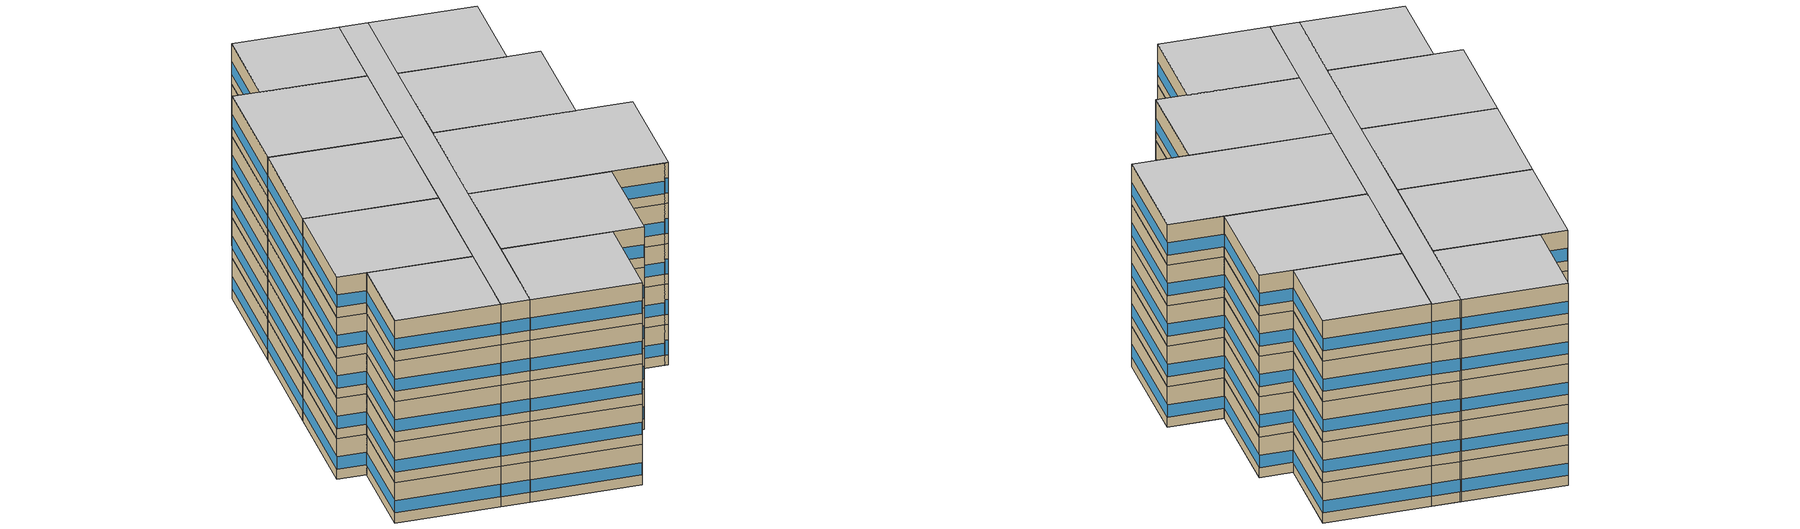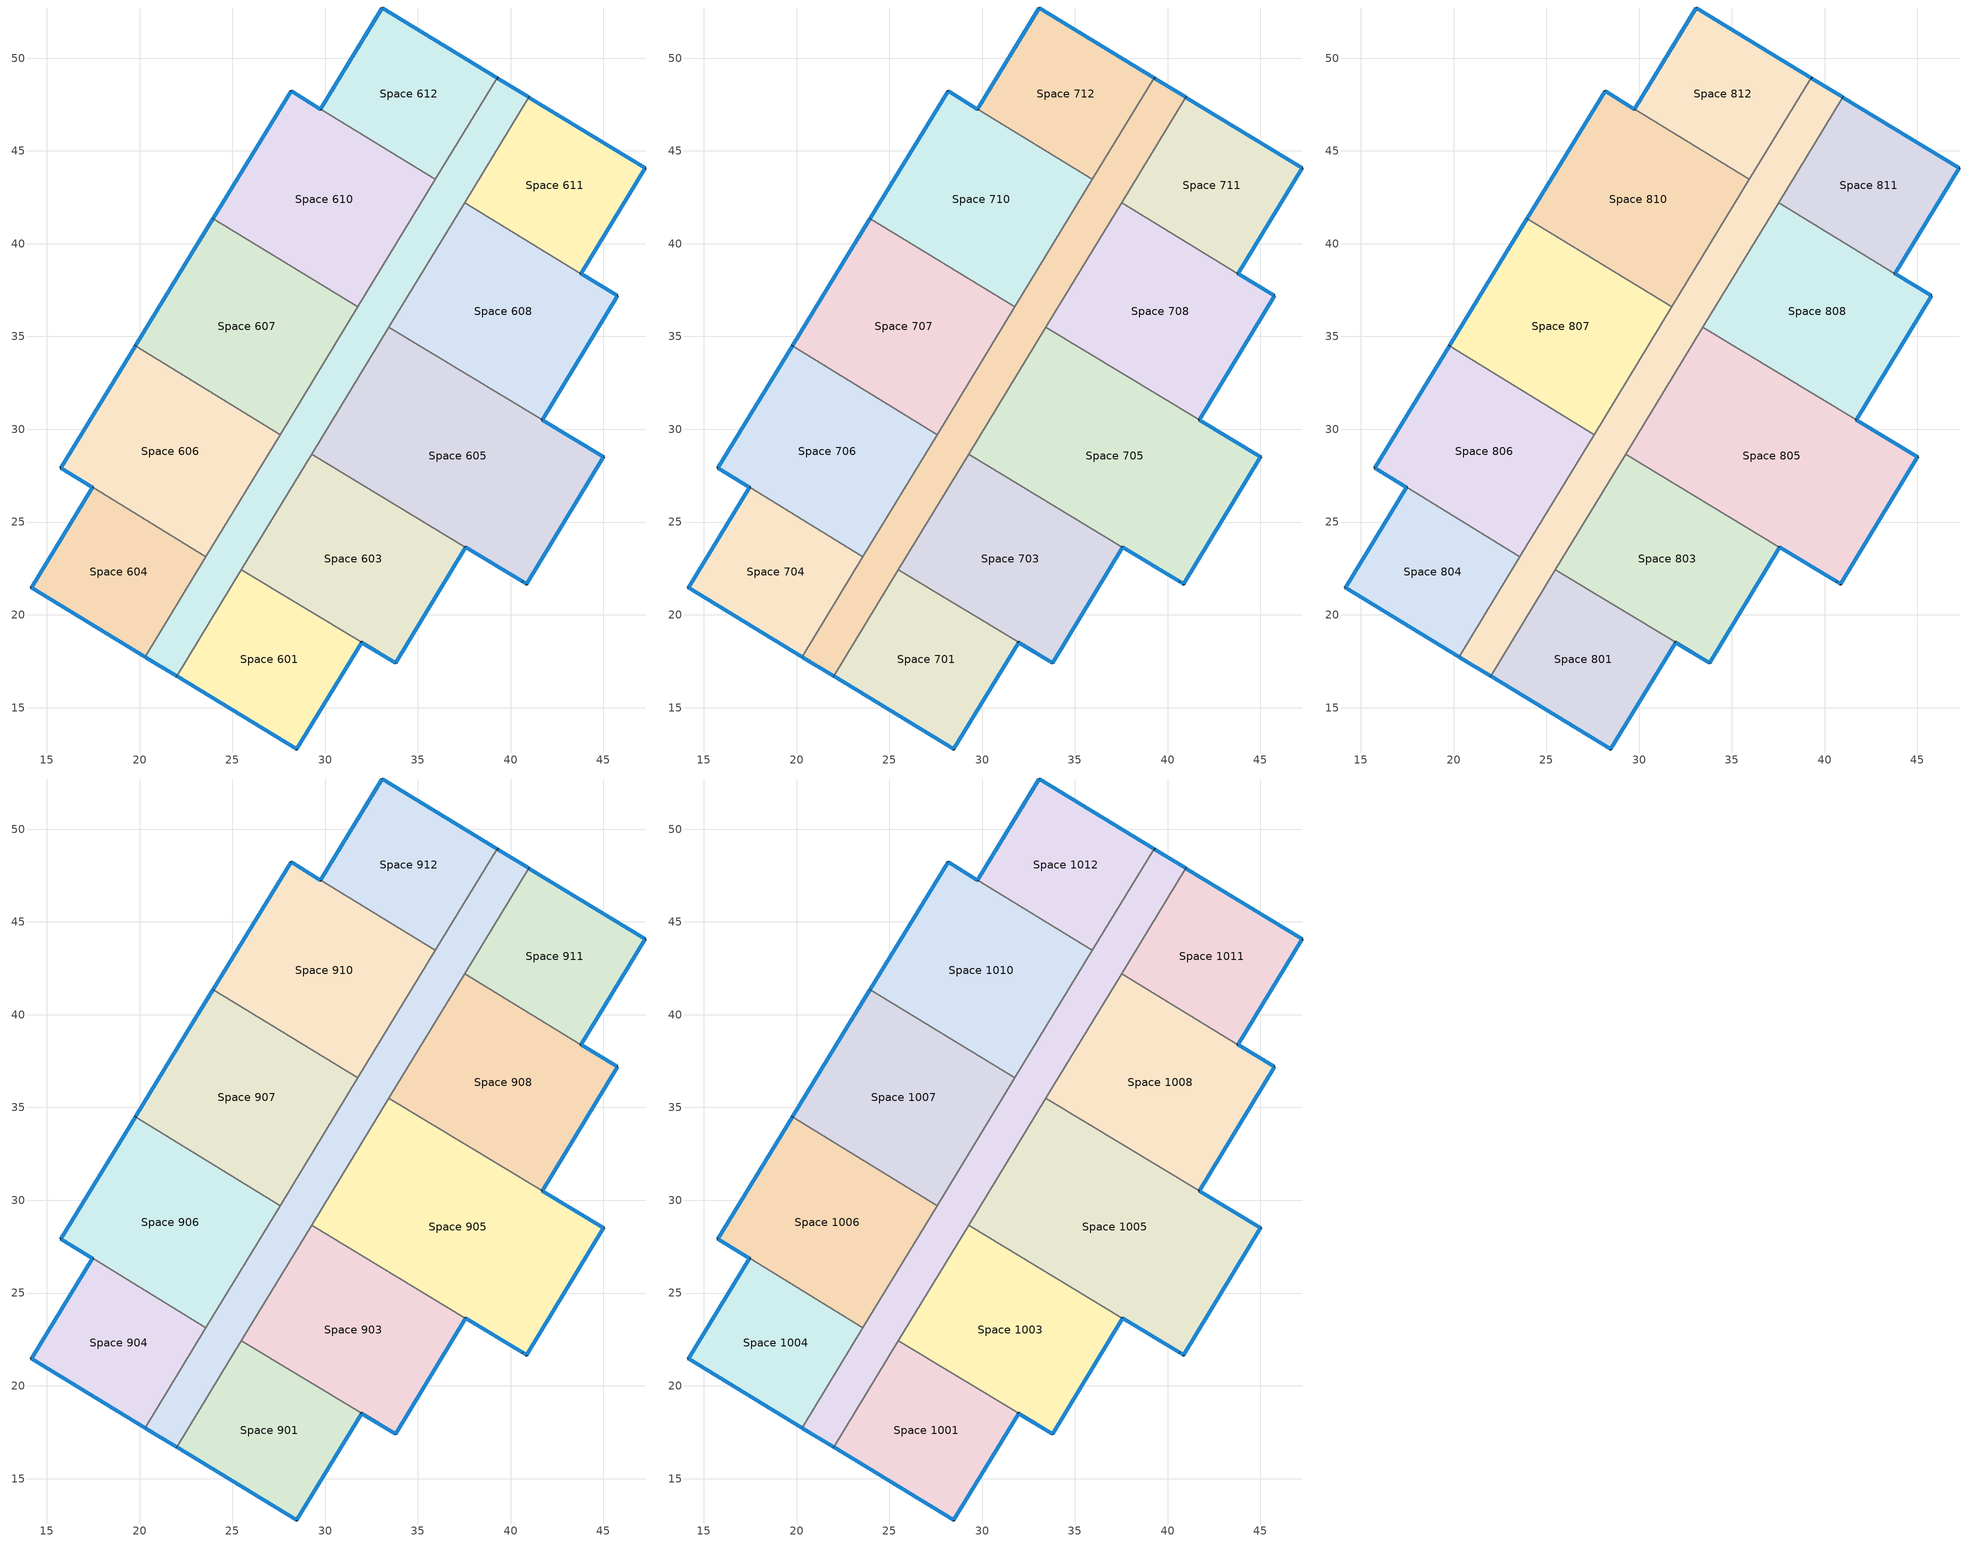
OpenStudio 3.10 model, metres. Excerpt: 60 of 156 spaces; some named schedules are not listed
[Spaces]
Space 601
 floor to Space 501: 25.49,22.42 31.96,18.51 31.95,18.49 28.47,12.77 22.01,16.7 z15.25
 wall outside: 22.01,16.7 28.47,12.77 31.95,18.49 31.96,18.51 z15.25:18.3
 wall to Space 602: 25.49,22.42 22.01,16.7 z15.25:18.3
 wall to Space 603: 31.96,18.51 25.49,22.42 z15.25:18.3
 window: 28.48,12.79 31.94,18.47 / 22.03,16.69 28.45,12.78 z16.01:16.93
Space 602
 floor to Space 502: 39.27,48.94 40.98,47.9 33.52,35.63 33.52,35.64 33.44,35.5 22.01,16.7 20.3,17.74 z15.25
 wall outside: 40.97,47.89 40.98,47.9 39.31,48.91 39.27,48.94 / 20.3,17.74 22.01,16.7 z15.25:18.3
 wall to Space 606: 27.58,29.72 23.58,23.14 z15.25:18.3
 wall to Space 607: 31.76,36.59 27.58,29.72 z15.25:18.3
 wall to Space 610: 35.94,43.46 31.76,36.59 z15.25:18.3
 wall to Space 612: 39.27,48.94 35.94,43.46 z15.25:18.3
 wall to Space 611: 37.51,42.2 40.97,47.89 z15.25:18.3
 wall to Space 608: 33.52,35.63 37.51,42.2 z15.25:18.3
 wall to Space 609: 33.44,35.5 33.52,35.64 33.52,35.63 z15.25:18.3
 wall to Space 605: 29.28,28.65 33.44,35.5 z15.25:18.3
 wall to Space 603: 25.49,22.42 29.28,28.65 z15.25:18.3
 wall to Space 604: 23.58,23.14 20.3,17.74 z15.25:18.3
 window: 40.95,47.91 39.33,48.9 / 20.32,17.73 21.99,16.71 z16.01:16.95
Space 603
 floor to Space 503: 29.28,28.65 37.56,23.65 33.79,17.41 25.49,22.42 z15.25
 wall outside: 31.96,18.51 33.79,17.41 37.56,23.65 z15.25:18.3
 wall to Space 605: 37.56,23.65 29.28,28.65 z15.25:18.3
 window: 33.81,17.43 37.55,23.63 z16.01:16.93; 31.98,18.5 33.77,17.42 z16.01:16.95
Space 604
 floor to Space 504: 17.47,26.88 23.58,23.14 20.3,17.74 14.18,21.46 17.46,26.86 z15.25
 wall outside: 17.47,26.88 17.46,26.86 14.18,21.46 20.3,17.74 z15.25:18.3
 wall to Space 606: 23.58,23.14 17.47,26.88 z15.25:18.3
 window: 14.2,21.45 20.28,17.75 / 17.44,26.84 14.19,21.48 z16.01:16.93
Space 605
 floor to Space 505: 33.44,35.5 45,28.52 40.86,21.66 29.28,28.65 z15.25
 wall outside: 37.56,23.65 40.64,21.79 40.86,21.66 45,28.52 41.7,30.51 z15.25:18.3
 wall to Space 608: 41.7,30.51 33.44,35.5 z15.25:18.3
 window: 44.98,28.53 41.72,30.5 / 37.58,23.64 40.62,21.8 z16.01:16.94; 40.67,21.78 40.84,21.67 z16.01:17.15; 40.88,21.68 44.99,28.49 z16.01:16.93
Space 606
 floor to Space 506: 19.77,34.49 27.58,29.72 23.58,23.14 15.75,27.92 z15.25
 wall outside: 19.77,34.49 15.75,27.92 17.47,26.88 z15.25:18.3
 wall to Space 607: 27.58,29.72 19.77,34.49 z15.25:18.3
 window: 19.76,34.47 15.77,27.94 z16.01:16.93; 15.78,27.91 17.45,26.89 z16.01:16.95
Space 607
 floor to Space 507: 23.97,41.36 31.76,36.59 27.58,29.72 19.77,34.49 z15.25
 wall outside: 23.97,41.36 19.77,34.49 z15.25:18.3
 wall to Space 610: 31.76,36.59 23.97,41.36 z15.25:18.3
 window: 23.96,41.33 19.79,34.52 z16.01:16.93
Space 608
 floor to Space 508: 37.51,42.2 43.78,38.39 45.74,37.2 41.7,30.51 33.44,35.5 z15.25
 wall outside: 41.7,30.51 45.74,37.2 43.78,38.39 z15.25:18.3
 wall to Space 609: 33.52,35.63 33.44,35.5 z15.25:18.3
 wall to Space 611: 43.78,38.39 37.51,42.2 z15.25:18.3
 window: 45.72,37.21 43.8,38.37 z16.01:16.95; 41.72,30.53 45.73,37.18 z16.01:16.93
Space 609
 floor to Space 509: 33.52,35.64 33.52,35.63 33.44,35.5 z15.25
Space 610
 floor to Space 510: 28.17,48.22 35.94,43.46 31.76,36.59 23.97,41.36 z15.25
 wall outside: 29.76,47.25 28.17,48.22 23.97,41.36 z15.25:18.3
 wall to Space 612: 35.94,43.46 29.76,47.25 z15.25:18.3
 window: 28.15,48.2 23.98,41.38 z16.01:16.93; 29.73,47.26 28.19,48.2 z16.01:16.95
Space 611
 floor to Space 511: 40.97,47.89 47.24,44.07 43.78,38.39 37.51,42.2 z15.25
 wall outside: 43.78,38.39 47.24,44.07 40.97,47.89 z15.25:18.3
 window: 47.22,44.09 40.99,47.87 / 43.79,38.41 47.23,44.05 z16.01:16.93
Space 612
 floor to Space 512: 33.08,52.7 39.27,48.94 35.94,43.46 29.76,47.25 z15.25
 wall outside: 39.27,48.94 33.08,52.7 29.76,47.25 z15.25:18.3
 window: 39.24,48.95 33.1,52.69 / 33.06,52.68 29.77,47.27 z16.01:16.93
Space 701
 floor to Space 601: 25.49,22.42 31.96,18.51 31.95,18.49 28.47,12.77 22.01,16.7 z18.3
 wall outside: 22.01,16.7 28.47,12.77 31.95,18.49 31.96,18.51 z18.3:21.35
 wall to Space 702: 25.49,22.42 22.01,16.7 z18.3:21.35
 wall to Space 703: 31.96,18.51 25.49,22.42 z18.3:21.35
 window: 28.48,12.79 31.94,18.47 / 22.03,16.69 28.45,12.78 z19.06:19.98
Space 702
 floor to Space 602: 39.27,48.94 40.98,47.9 33.52,35.63 33.52,35.64 33.44,35.5 22.01,16.7 20.3,17.74 z18.3
 wall outside: 40.97,47.89 40.98,47.9 39.31,48.91 39.27,48.94 / 20.3,17.74 22.01,16.7 z18.3:21.35
 wall to Space 706: 27.58,29.72 23.58,23.14 z18.3:21.35
 wall to Space 707: 31.76,36.59 27.58,29.72 z18.3:21.35
 wall to Space 710: 35.94,43.46 31.76,36.59 z18.3:21.35
 wall to Space 712: 39.27,48.94 35.94,43.46 z18.3:21.35
 wall to Space 711: 37.51,42.2 40.97,47.89 z18.3:21.35
 wall to Space 708: 33.52,35.63 37.51,42.2 z18.3:21.35
 wall to Space 709: 33.44,35.5 33.52,35.64 33.52,35.63 z18.3:21.35
 wall to Space 705: 29.28,28.65 33.44,35.5 z18.3:21.35
 wall to Space 703: 25.49,22.42 29.28,28.65 z18.3:21.35
 wall to Space 704: 23.58,23.14 20.3,17.74 z18.3:21.35
 window: 20.32,17.73 21.99,16.71 / 40.95,47.91 39.33,48.9 z19.06:20
Space 703
 floor to Space 603: 29.28,28.65 37.56,23.65 33.79,17.41 25.49,22.42 z18.3
 wall outside: 31.96,18.51 33.79,17.41 37.56,23.65 z18.3:21.35
 wall to Space 705: 37.56,23.65 29.28,28.65 z18.3:21.35
 window: 33.81,17.43 37.55,23.63 z19.06:19.98; 31.98,18.5 33.77,17.42 z19.06:20
Space 704
 floor to Space 604: 17.47,26.88 23.58,23.14 20.3,17.74 14.18,21.46 17.46,26.86 z18.3
 wall outside: 17.47,26.88 17.46,26.86 14.18,21.46 20.3,17.74 z18.3:21.35
 wall to Space 706: 23.58,23.14 17.47,26.88 z18.3:21.35
 window: 14.2,21.45 20.28,17.75 / 17.44,26.84 14.19,21.48 z19.06:19.98
Space 705
 floor to Space 605: 33.44,35.5 45,28.52 40.86,21.66 29.28,28.65 z18.3
 wall outside: 37.56,23.65 40.64,21.79 40.86,21.66 45,28.52 41.7,30.51 z18.3:21.35
 wall to Space 708: 41.7,30.51 33.44,35.5 z18.3:21.35
 window: 37.58,23.64 40.62,21.8 / 44.98,28.53 41.72,30.5 z19.06:19.99; 40.67,21.78 40.84,21.67 z19.06:20.2; 40.88,21.68 44.99,28.49 z19.06:19.98
Space 706
 floor to Space 606: 19.77,34.49 27.58,29.72 23.58,23.14 15.75,27.92 z18.3
 wall outside: 19.77,34.49 15.75,27.92 17.47,26.88 z18.3:21.35
 wall to Space 707: 27.58,29.72 19.77,34.49 z18.3:21.35
 window: 15.78,27.91 17.45,26.89 z19.06:20; 19.76,34.47 15.77,27.94 z19.06:19.98
Space 707
 floor to Space 607: 23.97,41.36 31.76,36.59 27.58,29.72 19.77,34.49 z18.3
 wall outside: 23.97,41.36 19.77,34.49 z18.3:21.35
 wall to Space 710: 31.76,36.59 23.97,41.36 z18.3:21.35
 window: 23.96,41.33 19.79,34.52 z19.06:19.98
Space 708
 floor to Space 608: 37.51,42.2 43.78,38.39 45.74,37.2 41.7,30.51 33.44,35.5 z18.3
 wall outside: 41.7,30.51 45.74,37.2 43.78,38.39 z18.3:21.35
 wall to Space 709: 33.52,35.63 33.44,35.5 z18.3:21.35
 wall to Space 711: 43.78,38.39 37.51,42.2 z18.3:21.35
 window: 45.72,37.21 43.8,38.37 z19.06:20; 41.72,30.53 45.73,37.18 z19.06:19.98
Space 709
 floor to Space 609: 33.52,35.64 33.52,35.63 33.44,35.5 z18.3
Space 710
 floor to Space 610: 28.17,48.22 35.94,43.46 31.76,36.59 23.97,41.36 z18.3
 wall outside: 29.76,47.25 28.17,48.22 23.97,41.36 z18.3:21.35
 wall to Space 712: 35.94,43.46 29.76,47.25 z18.3:21.35
 window: 28.15,48.2 23.98,41.38 z19.06:19.98; 29.73,47.26 28.19,48.2 z19.06:20
Space 711
 floor to Space 611: 40.97,47.89 47.24,44.07 43.78,38.39 37.51,42.2 z18.3
 wall outside: 43.78,38.39 47.24,44.07 40.97,47.89 z18.3:21.35
 window: 47.22,44.09 40.99,47.87 / 43.79,38.41 47.23,44.05 z19.06:19.98
Space 712
 floor to Space 612: 33.08,52.7 39.27,48.94 35.94,43.46 29.76,47.25 z18.3
 wall outside: 39.27,48.94 33.08,52.7 29.76,47.25 z18.3:21.35
 window: 39.24,48.95 33.1,52.69 / 33.06,52.68 29.77,47.27 z19.06:19.98
Space 801
 floor to Space 701: 25.49,22.42 31.96,18.51 31.95,18.49 28.47,12.77 22.01,16.7 z21.35
 wall outside: 22.01,16.7 28.47,12.77 31.95,18.49 31.96,18.51 z21.35:24.4
 wall to Space 802: 25.49,22.42 22.01,16.7 z21.35:24.4
 wall to Space 803: 31.96,18.51 25.49,22.42 z21.35:24.4
 window: 28.48,12.79 31.94,18.47 / 22.03,16.69 28.45,12.78 z22.11:23.03
Space 802
 floor to Space 702: 39.27,48.94 40.98,47.9 33.52,35.63 33.52,35.64 33.44,35.5 22.01,16.7 20.3,17.74 z21.35
 wall outside: 40.97,47.89 40.98,47.9 39.31,48.91 39.27,48.94 / 20.3,17.74 22.01,16.7 z21.35:24.4
 wall to Space 806: 27.58,29.72 23.58,23.14 z21.35:24.4
 wall to Space 807: 31.76,36.59 27.58,29.72 z21.35:24.4
 wall to Space 810: 35.94,43.46 31.76,36.59 z21.35:24.4
 wall to Space 812: 39.27,48.94 35.94,43.46 z21.35:24.4
 wall to Space 811: 37.51,42.2 40.97,47.89 z21.35:24.4
 wall to Space 808: 33.52,35.63 37.51,42.2 z21.35:24.4
 wall to Space 809: 33.44,35.5 33.52,35.64 33.52,35.63 z21.35:24.4
 wall to Space 805: 29.28,28.65 33.44,35.5 z21.35:24.4
 wall to Space 803: 25.49,22.42 29.28,28.65 z21.35:24.4
 wall to Space 804: 23.58,23.14 20.3,17.74 z21.35:24.4
 window: 40.95,47.91 39.33,48.9 / 20.32,17.73 21.99,16.71 z22.11:23.05
Space 803
 floor to Space 703: 29.28,28.65 37.56,23.65 33.79,17.41 25.49,22.42 z21.35
 wall outside: 31.96,18.51 33.79,17.41 37.56,23.65 z21.35:24.4
 wall to Space 805: 37.56,23.65 29.28,28.65 z21.35:24.4
 window: 33.81,17.43 37.55,23.63 z22.11:23.03; 31.98,18.5 33.77,17.42 z22.11:23.05
Space 804
 floor to Space 704: 17.47,26.88 23.58,23.14 20.3,17.74 14.18,21.46 17.46,26.86 z21.35
 wall outside: 17.47,26.88 17.46,26.86 14.18,21.46 20.3,17.74 z21.35:24.4
 wall to Space 806: 23.58,23.14 17.47,26.88 z21.35:24.4
 window: 17.44,26.84 14.19,21.48 / 14.2,21.45 20.28,17.75 z22.11:23.03
Space 805
 floor to Space 705: 33.44,35.5 45,28.52 40.86,21.66 29.28,28.65 z21.35
 wall outside: 37.56,23.65 40.64,21.79 40.86,21.66 45,28.52 41.7,30.51 z21.35:24.4
 wall to Space 808: 41.7,30.51 33.44,35.5 z21.35:24.4
 window: 40.67,21.78 40.84,21.67 z22.11:23.25; 44.98,28.53 41.72,30.5 / 37.58,23.64 40.62,21.8 z22.11:23.04; 40.88,21.68 44.99,28.49 z22.11:23.03
Space 806
 floor to Space 706: 19.77,34.49 27.58,29.72 23.58,23.14 15.75,27.92 z21.35
 wall outside: 19.77,34.49 15.75,27.92 17.47,26.88 z21.35:24.4
 wall to Space 807: 27.58,29.72 19.77,34.49 z21.35:24.4
 window: 15.78,27.91 17.45,26.89 z22.11:23.05; 19.76,34.47 15.77,27.94 z22.11:23.03
Space 807
 floor to Space 707: 23.97,41.36 31.76,36.59 27.58,29.72 19.77,34.49 z21.35
 wall outside: 23.97,41.36 19.77,34.49 z21.35:24.4
 wall to Space 810: 31.76,36.59 23.97,41.36 z21.35:24.4
 window: 23.96,41.33 19.79,34.52 z22.11:23.03
Space 808
 floor to Space 708: 37.51,42.2 43.78,38.39 45.74,37.2 41.7,30.51 33.44,35.5 z21.35
 wall outside: 41.7,30.51 45.74,37.2 43.78,38.39 z21.35:24.4
 wall to Space 809: 33.52,35.63 33.44,35.5 z21.35:24.4
 wall to Space 811: 43.78,38.39 37.51,42.2 z21.35:24.4
 window: 45.72,37.21 43.8,38.37 z22.11:23.05; 41.72,30.53 45.73,37.18 z22.11:23.03
Space 809
 floor to Space 709: 33.52,35.64 33.52,35.63 33.44,35.5 z21.35
Space 810
 floor to Space 710: 28.17,48.22 35.94,43.46 31.76,36.59 23.97,41.36 z21.35
 wall outside: 29.76,47.25 28.17,48.22 23.97,41.36 z21.35:24.4
 wall to Space 812: 35.94,43.46 29.76,47.25 z21.35:24.4
 window: 28.15,48.2 23.98,41.38 z22.11:23.03; 29.73,47.26 28.19,48.2 z22.11:23.05
Space 811
 floor to Space 711: 40.97,47.89 47.24,44.07 43.78,38.39 37.51,42.2 z21.35
 wall outside: 43.78,38.39 47.24,44.07 40.97,47.89 z21.35:24.4
 window: 43.79,38.41 47.23,44.05 / 47.22,44.09 40.99,47.87 z22.11:23.03
Space 812
 floor to Space 712: 33.08,52.7 39.27,48.94 35.94,43.46 29.76,47.25 z21.35
 wall outside: 39.27,48.94 33.08,52.7 29.76,47.25 z21.35:24.4
 window: 33.06,52.68 29.77,47.27 / 39.24,48.95 33.1,52.69 z22.11:23.03
Space 901
 floor to Space 801: 25.49,22.42 31.96,18.51 31.95,18.49 28.47,12.77 22.01,16.7 z24.4
 wall outside: 22.01,16.7 28.47,12.77 31.95,18.49 31.96,18.51 z24.4:27.45
 wall to Space 902: 25.49,22.42 22.01,16.7 z24.4:27.45
 wall to Space 903: 31.96,18.51 25.49,22.42 z24.4:27.45
 window: 28.48,12.79 31.94,18.47 / 22.03,16.69 28.45,12.78 z25.16:26.08
Space 902
 floor to Space 802: 39.27,48.94 40.98,47.9 33.52,35.63 33.52,35.64 33.44,35.5 22.01,16.7 20.3,17.74 z24.4
 wall outside: 40.97,47.89 40.98,47.9 39.31,48.91 39.27,48.94 / 20.3,17.74 22.01,16.7 z24.4:27.45
 wall to Space 906: 27.58,29.72 23.58,23.14 z24.4:27.45
 wall to Space 907: 31.76,36.59 27.58,29.72 z24.4:27.45
 wall to Space 910: 35.94,43.46 31.76,36.59 z24.4:27.45
 wall to Space 912: 39.27,48.94 35.94,43.46 z24.4:27.45
 wall to Space 911: 37.51,42.2 40.97,47.89 z24.4:27.45
 wall to Space 908: 33.52,35.63 37.51,42.2 z24.4:27.45
 wall to Space 909: 33.44,35.5 33.52,35.64 33.52,35.63 z24.4:27.45
 wall to Space 905: 29.28,28.65 33.44,35.5 z24.4:27.45
 wall to Space 903: 25.49,22.42 29.28,28.65 z24.4:27.45
 wall to Space 904: 23.58,23.14 20.3,17.74 z24.4:27.45
 window: 40.95,47.91 39.33,48.9 / 20.32,17.73 21.99,16.71 z25.16:26.1
Space 903
 floor to Space 803: 29.28,28.65 37.56,23.65 33.79,17.41 25.49,22.42 z24.4
 wall outside: 31.96,18.51 33.79,17.41 37.56,23.65 z24.4:27.45
 wall to Space 905: 37.56,23.65 29.28,28.65 z24.4:27.45
 window: 33.81,17.43 37.55,23.63 z25.16:26.08; 31.98,18.5 33.77,17.42 z25.16:26.1
Space 904
 floor to Space 804: 17.47,26.88 23.58,23.14 20.3,17.74 14.18,21.46 17.46,26.86 z24.4
 wall outside: 17.47,26.88 17.46,26.86 14.18,21.46 20.3,17.74 z24.4:27.45
 wall to Space 906: 23.58,23.14 17.47,26.88 z24.4:27.45
 window: 17.44,26.84 14.19,21.48 / 14.2,21.45 20.28,17.75 z25.16:26.08
Space 905
 floor to Space 805: 33.44,35.5 45,28.52 40.86,21.66 29.28,28.65 z24.4
 wall outside: 37.56,23.65 40.64,21.79 40.86,21.66 45,28.52 41.7,30.51 z24.4:27.45
 wall to Space 908: 41.7,30.51 33.44,35.5 z24.4:27.45
 window: 44.98,28.53 41.72,30.5 / 37.58,23.64 40.62,21.8 z25.16:26.09; 40.88,21.68 44.99,28.49 z25.16:26.08; 40.67,21.78 40.84,21.67 z25.16:26.3
Space 906
 floor to Space 806: 19.77,34.49 27.58,29.72 23.58,23.14 15.75,27.92 z24.4
 wall outside: 19.77,34.49 15.75,27.92 17.47,26.88 z24.4:27.45
 wall to Space 907: 27.58,29.72 19.77,34.49 z24.4:27.45
 window: 19.76,34.47 15.77,27.94 z25.16:26.08; 15.78,27.91 17.45,26.89 z25.16:26.1
Space 907
 floor to Space 807: 23.97,41.36 31.76,36.59 27.58,29.72 19.77,34.49 z24.4
 wall outside: 23.97,41.36 19.77,34.49 z24.4:27.45
 wall to Space 910: 31.76,36.59 23.97,41.36 z24.4:27.45
 window: 23.96,41.33 19.79,34.52 z25.16:26.08
Space 908
 floor to Space 808: 37.51,42.2 43.78,38.39 45.74,37.2 41.7,30.51 33.44,35.5 z24.4
 wall outside: 41.7,30.51 45.74,37.2 43.78,38.39 z24.4:27.45
 wall to Space 909: 33.52,35.63 33.44,35.5 z24.4:27.45
 wall to Space 911: 43.78,38.39 37.51,42.2 z24.4:27.45
 window: 45.72,37.21 43.8,38.37 z25.16:26.1; 41.72,30.53 45.73,37.18 z25.16:26.08
Space 909
 floor to Space 809: 33.52,35.64 33.52,35.63 33.44,35.5 z24.4
Space 910
 floor to Space 810: 28.17,48.22 35.94,43.46 31.76,36.59 23.97,41.36 z24.4
 wall outside: 29.76,47.25 28.17,48.22 23.97,41.36 z24.4:27.45
 wall to Space 912: 35.94,43.46 29.76,47.25 z24.4:27.45
 window: 28.15,48.2 23.98,41.38 z25.16:26.08; 29.73,47.26 28.19,48.2 z25.16:26.1
Space 911
 floor to Space 811: 40.97,47.89 47.24,44.07 43.78,38.39 37.51,42.2 z24.4
 wall outside: 43.78,38.39 47.24,44.07 40.97,47.89 z24.4:27.45
 window: 47.22,44.09 40.99,47.87 / 43.79,38.41 47.23,44.05 z25.16:26.08
Space 912
 floor to Space 812: 33.08,52.7 39.27,48.94 35.94,43.46 29.76,47.25 z24.4
 wall outside: 39.27,48.94 33.08,52.7 29.76,47.25 z24.4:27.45
 window: 33.06,52.68 29.77,47.27 / 39.24,48.95 33.1,52.69 z25.16:26.08
Space 1001
 floor to Space 901: 25.49,22.42 31.96,18.51 31.95,18.49 28.47,12.77 22.01,16.7 z27.45
 wall outside: 22.01,16.7 28.47,12.77 31.95,18.49 31.96,18.51 z27.45:30.5
 wall to Space 1002: 25.49,22.42 22.01,16.7 z27.45:30.5
 wall to Space 1003: 31.96,18.51 25.49,22.42 z27.45:30.5
 window: 28.48,12.79 31.94,18.47 / 22.03,16.69 28.45,12.78 z28.21:29.13
 ceiling to Space 1101: 28.47,12.77 31.95,18.49 31.96,18.51 25.49,22.42 22.01,16.7 z30.5
Space 1002
 floor to Space 902: 39.27,48.94 40.98,47.9 33.52,35.63 33.52,35.64 33.44,35.5 22.01,16.7 20.3,17.74 z27.45
 wall outside: 40.97,47.89 40.98,47.9 39.31,48.91 39.27,48.94 / 20.3,17.74 22.01,16.7 z27.45:30.5
 wall to Space 1006: 27.58,29.72 23.58,23.14 z27.45:30.5
 wall to Space 1007: 31.76,36.59 27.58,29.72 z27.45:30.5
 wall to Space 1010: 35.94,43.46 31.76,36.59 z27.45:30.5
 wall to Space 1012: 39.27,48.94 35.94,43.46 z27.45:30.5
 wall to Space 1011: 37.51,42.2 40.97,47.89 z27.45:30.5
 wall to Space 1008: 33.52,35.63 37.51,42.2 z27.45:30.5
 wall to Space 1009: 33.44,35.5 33.52,35.64 33.52,35.63 z27.45:30.5
 wall to Space 1005: 29.28,28.65 33.44,35.5 z27.45:30.5
 wall to Space 1003: 25.49,22.42 29.28,28.65 z27.45:30.5
 wall to Space 1004: 23.58,23.14 20.3,17.74 z27.45:30.5
 window: 40.95,47.91 39.33,48.9 / 20.32,17.73 21.99,16.71 z28.21:29.15
 ceiling to Space 1102: 22.01,16.7 33.44,35.5 33.52,35.64 33.52,35.63 40.98,47.9 39.27,48.94 20.3,17.74 z30.5
Space 1003
 floor to Space 903: 29.28,28.65 37.56,23.65 33.79,17.41 25.49,22.42 z27.45
 wall outside: 31.96,18.51 33.79,17.41 37.56,23.65 z27.45:30.5
 wall to Space 1005: 37.56,23.65 29.28,28.65 z27.45:30.5
 window: 31.98,18.5 33.77,17.42 z28.21:29.15; 33.81,17.43 37.55,23.63 z28.21:29.13
 ceiling to Space 1103: 33.79,17.41 37.56,23.65 29.28,28.65 25.49,22.42 z30.5
Space 1004
 floor to Space 904: 17.47,26.88 23.58,23.14 20.3,17.74 14.18,21.46 17.46,26.86 z27.45
 wall outside: 17.47,26.88 17.46,26.86 14.18,21.46 20.3,17.74 z27.45:30.5
 wall to Space 1006: 23.58,23.14 17.47,26.88 z27.45:30.5
 window: 14.2,21.45 20.28,17.75 / 17.44,26.84 14.19,21.48 z28.21:29.13
 ceiling to Space 1104: 20.3,17.74 23.58,23.14 17.47,26.88 17.46,26.86 14.18,21.46 z30.5
Space 1005
 floor to Space 905: 33.44,35.5 45,28.52 40.86,21.66 29.28,28.65 z27.45
 wall outside: 37.56,23.65 40.64,21.79 40.86,21.66 45,28.52 41.7,30.51 z27.45:30.5
 wall to Space 1008: 41.7,30.51 33.44,35.5 z27.45:30.5
 window: 40.67,21.78 40.84,21.67 z28.21:29.35; 40.88,21.68 44.99,28.49 z28.21:29.13; 44.98,28.53 41.72,30.5 / 37.58,23.64 40.62,21.8 z28.21:29.14
 ceiling to Space 1105: 40.86,21.66 45,28.52 33.44,35.5 29.28,28.65 z30.5
Space 1006
 floor to Space 906: 19.77,34.49 27.58,29.72 23.58,23.14 15.75,27.92 z27.45
 wall outside: 19.77,34.49 15.75,27.92 17.47,26.88 z27.45:30.5
 wall to Space 1007: 27.58,29.72 19.77,34.49 z27.45:30.5
 window: 15.78,27.91 17.45,26.89 z28.21:29.15; 19.76,34.47 15.77,27.94 z28.21:29.13
 ceiling to Space 1106: 23.58,23.14 27.58,29.72 19.77,34.49 15.75,27.92 z30.5
Space 1007
 floor to Space 907: 23.97,41.36 31.76,36.59 27.58,29.72 19.77,34.49 z27.45
 wall outside: 23.97,41.36 19.77,34.49 z27.45:30.5
 wall to Space 1010: 31.76,36.59 23.97,41.36 z27.45:30.5
 window: 23.96,41.33 19.79,34.52 z28.21:29.13
 ceiling to Space 1107: 27.58,29.72 31.76,36.59 23.97,41.36 19.77,34.49 z30.5
Space 1008
 floor to Space 908: 37.51,42.2 43.78,38.39 45.74,37.2 41.7,30.51 33.44,35.5 z27.45
 wall outside: 41.7,30.51 45.74,37.2 43.78,38.39 z27.45:30.5
 wall to Space 1009: 33.52,35.63 33.44,35.5 z27.45:30.5
 wall to Space 1011: 43.78,38.39 37.51,42.2 z27.45:30.5
 window: 41.72,30.53 45.73,37.18 z28.21:29.13; 45.72,37.21 43.8,38.37 z28.21:29.15
 ceiling to Space 1108: 41.7,30.51 45.74,37.2 43.78,38.39 37.51,42.2 33.44,35.5 z30.5
Space 1009
 floor to Space 909: 33.52,35.64 33.52,35.63 33.44,35.5 z27.45
 ceiling to Space 1109: 33.44,35.5 33.52,35.63 33.52,35.64 z30.5
Space 1010
 floor to Space 910: 28.17,48.22 35.94,43.46 31.76,36.59 23.97,41.36 z27.45
 wall outside: 29.76,47.25 28.17,48.22 23.97,41.36 z27.45:30.5
 wall to Space 1012: 35.94,43.46 29.76,47.25 z27.45:30.5
 window: 28.15,48.2 23.98,41.38 z28.21:29.13; 29.73,47.26 28.19,48.2 z28.21:29.15
 ceiling to Space 1110: 31.76,36.59 35.94,43.46 28.17,48.22 23.97,41.36 z30.5
Space 1011
 floor to Space 911: 40.97,47.89 47.24,44.07 43.78,38.39 37.51,42.2 z27.45
 wall outside: 43.78,38.39 47.24,44.07 40.97,47.89 z27.45:30.5
 window: 47.22,44.09 40.99,47.87 / 43.79,38.41 47.23,44.05 z28.21:29.13
 ceiling to Space 1111: 43.78,38.39 47.24,44.07 40.97,47.89 37.51,42.2 z30.5
Space 1012
 floor to Space 912: 33.08,52.7 39.27,48.94 35.94,43.46 29.76,47.25 z27.45
 wall outside: 39.27,48.94 33.08,52.7 29.76,47.25 z27.45:30.5
 window: 33.06,52.68 29.77,47.27 / 39.24,48.95 33.1,52.69 z28.21:29.13
 ceiling to Space 1112: 35.94,43.46 39.27,48.94 33.08,52.7 29.76,47.25 z30.5
[Building]
Building 1: Space Type=MURB large; Default Schedule Set=MidriseApartment Apartment Schedule Set 2
[Site]
Montreal-Trudeau Intl AP: Latitude {deg}=45.4706; Longitude {deg}=-73.7408; Time Zone {hr}=-5; Elevation {m}=36; Keep Site Location Information=No
[ClimateZones]
Climate Zone Institution Name 1=ASHRAE; Climate Zone Document Name 1=ANSI/ASHRAE Standard 169; Climate Zone Document Year 1=2006; Climate Zone Value 1=6A; Climate Zone Institution Name 2=CEC; Climate Zone Document Name 2=California Climate Zone Descriptions; Climate Zone Document Year 2=1995
[SizingPeriod:DesignDay] Daily Dry-Bulb Temperature Range {deltaC}=0; Barometric Pressure {Pa}=100893; Wind Speed {m/s}=3.9; Wind Direction {deg}=260; Sky Clearness=0; Rain Indicator=No; Snow Indicator=No; Day of Month=21; Month=1; Day Type=WinterDesignDay; Daylight Saving Time Indicator=No; Dry-Bulb Temperature Range Modifier Type=DefaultMultipliers; Solar Model Indicator=ASHRAEClearSky
Name | Maximum Dry-Bulb Temperature {C} | Humidity Condition Type | Wetbulb or DewPoint at Maximum Dry-Bulb {C}
Montreal Int'l Ann Htg 99.6% Condns DB | -23.7 | Wetbulb | -23.7
Montreal Int'l Ann Htg 99% Condns DB | -21.1 | Wetbulb | -21.1
Montreal Int'l Ann Hum_n 99.6% Condns DP=>MCDB | -23 | Dewpoint | -30.5
Montreal Int'l Ann Hum_n 99% Condns DP=>MCDB | -20.6 | Dewpoint | -27.9
[Construction]
Typical Interior Partition 4; Typical Interior Door 4: G05 25mm wood 1
Typical Insulated Exterior Mass Floor 1: 4 in. Normalweight Concrete Floor 2, Typical Carpet Pad 4
Typical Interior Floor: 100mm Normalweight concrete floor, CP02 CARPET PAD 1
Typical Interior Wall: G01 13mm gypsum board, G01 13mm gypsum board
Typical Interior Ceiling: CP02 CARPET PAD 1, 100mm Normalweight concrete floor
Typical Insulated Metal Door 2: F08 Metal surface 1, Typical Insulation R-2.17 1
U 0.88 SHGC 0.16 Sgl Ref-A-L Clr 6mm 1: REF A CLEAR LO 6MM 1
Typical Overhead Door 1: Typical Insulation R-2.17 1
Typical Interior Window: Clear 3mm 1
Generic Interior Floor 22: Generic Acoustic Tile, Generic Ceiling Air Gap, Generic LW Concrete
Generic Interior Ceiling 23: Generic LW Concrete, Generic Ceiling Air Gap, Generic Acoustic Tile
Customized Fenestration: u=3.36: Fenestration U=3.32 0.66 1
AQ_MURB_2024_MURB  Wall 1950 1980 6A: Generic Brick, AQNC2024expanded polystyrene type I 10 cm, Generic Wall Air Gap, Generic Gypsum Board
AQ_MURB_2024_MURB  roof 1950 1980 6A: AQNC2024built-up roofing 1
AQ_MURB_2024_MURB  ground 1950 1980 6A 1: AQNC2024standard concrete, AQNC2024expanded polystyrene type I 5 cm
AQ_MURB_2024_MURB  Wall 1950 1980 6A 3: Generic Brick, Generic LW Concrete, AQNC2024expanded polystyrene type I 10 cm, Generic Wall Air Gap, Generic Gypsum Board
[Material] Thermal Absorptance=0.9
Name | Roughness | Thickness {m} | Conductivity {W/m-K} | Density {kg/m3} | Specific Heat {J/kg-K} | Solar Absorptance | Visible Absorptance
F08 Metal surface 1 | Smooth | 0.0008 | 45.28 | 7824 | 500 | 0.7 | 0.7
G05 25mm wood 1 | MediumSmooth | 0.0254 | 0.15 | 608 | 1630 | 0.5 | 0.5
4 in. Normalweight Concrete Floor 2 | MediumRough | 0.1016 | 2.31 | 2322 | 832 | 0.7 | 0.7
100mm Normalweight concrete floor | MediumRough | 0.1016 | 2.31045 | 2322 | 832.557 | 0.7 | 0.7
G01 13mm gypsum board | Smooth | 0.0127 | 0.160031 | 800.001 | 1090.73 | 0.7 | 0.5
Generic LW Concrete | MediumRough | 0.1 | 0.53 | 1280 | 840 | 0.8 | 0.8
Generic Ceiling Air Gap | Smooth | 0.1 | 0.556 | 1.28 | 1000 | 0.7 | 0.7
Generic Acoustic Tile | MediumSmooth | 0.02 | 0.06 | 368 | 590 | 0.2 | 0.2
Generic Brick | MediumRough | 0.1 | 0.9 | 1920 | 790 | 0.65 | 0.65
Generic Wall Air Gap | Smooth | 0.1 | 0.667 | 1.28 | 1000 | 0.7 | 0.7
Generic Gypsum Board | MediumSmooth | 0.0127 | 0.16 | 800 | 1090 | 0.5 | 0.5
AQNC2024expanded polystyrene type I 10 cm | MediumRough | 0.1 | 0.0385 | 15 | 1500 | 0.7 | 0.7
AQNC2024built-up roofing 1 | MediumRough | 0.1 | 0.162 | 1121 | 1470 | 0.7 | 0.7
AQNC2024standard concrete | MediumRough | 0.1 | 2.5 | 2400 | 840 | 0.7 | 0.7
AQNC2024expanded polystyrene type I 5 cm | MediumRough | 0.05 | 0.0385 | 15 | 1500 | 0.7 | 0.7
[Material:NoMass] Roughness=Smooth; Thermal Absorptance=0.9; Solar Absorptance=0.7
Name | Thermal Resistance {m2-K/W} | Visible Absorptance
Typical Carpet Pad 4; CP02 CARPET PAD 1 | 0.21648 | 0.8
Typical Insulation R-2.17 1 | 0.381975 | 0.7
[WindowMaterial:Glazing] Optical Data Type=SpectralAverage; Infrared Transmittance at Normal Incidence=0; Front Side Infrared Hemispherical Emissivity=0.84; Conductivity {W/m-K}=0.9; Dirt Correction Factor for Solar and Visible Transmittance=1; Solar Diffusing=No
Name | Thickness {m} | Solar Transmittance at Normal Incidence | Front Side Solar Reflectance at Normal Incidence | Back Side Solar Reflectance at Normal Incidence | Visible Transmittance at Normal Incidence | Front Side Visible Reflectance at Normal Incidence | Back Side Visible Reflectance at Normal Incidence | Back Side Infrared Hemispherical Emissivity
REF A CLEAR LO 6MM 1 | 0.006 | 0.066 | 0.341 | 0.493 | 0.08 | 0.41 | 0.37 | 0.4
Clear 3mm 1 | 0.003 | 0.837 | 0.075 | 0.075 | 0.898 | 0.081 | 0.081 | 0.84
[WindowMaterial:SimpleGlazingSystem]
Fenestration U=3.32 0.66 1: U-Factor {W/m2-K}=3.32; Solar Heat Gain Coefficient=0.66; Visible Transmittance=0.21
[DefaultConstructionSet]
Zone Pre1980 6A 1: Default Exterior Surface Constructions=Default Surface Constructions 1699; Default Interior Surface Constructions=Default Surface Constructions 1697; Default Ground Contact Surface Constructions=Default Surface Constructions 1698; Default Exterior SubSurface Constructions=Default Sub Surface Constructions 1128; Default Interior SubSurface Constructions=Default Sub Surface Constructions 1129; Interior Partition Construction=Typical Interior Partition 4; Adiabatic Surface Construction=Generic Interior Floor 22
[DefaultSurfaceConstructions]
Name | Floor Construction | Wall Construction | Roof Ceiling Construction
Default Surface Constructions 1699 | Typical Insulated Exterior Mass Floor 1 | AQ_MURB_2024_MURB  Wall 1950 1980 6A | AQ_MURB_2024_MURB  roof 1950 1980 6A
Default Surface Constructions 1697 | Typical Interior Floor | Typical Interior Wall | Typical Interior Ceiling
Default Surface Constructions 1698 | AQ_MURB_2024_MURB  ground 1950 1980 6A 1 | AQ_MURB_2024_MURB  Wall 1950 1980 6A 3 | Generic Interior Ceiling 23
[DefaultSubSurfaceConstructions]
Name | Fixed Window Construction | Operable Window Construction | Door Construction | Glass Door Construction | Overhead Door Construction | Tubular Daylight Dome Construction | Tubular Daylight Diffuser Construction
Default Sub Surface Constructions 1128 | Customized Fenestration: u=3.36 | Customized Fenestration: u=3.36 | Typical Insulated Metal Door 2 | U 0.88 SHGC 0.16 Sgl Ref-A-L Clr 6mm 1 | Typical Overhead Door 1 | Typical Interior Window | Typical Interior Window
Default Sub Surface Constructions 1129 | Typical Interior Window | Typical Interior Window | Typical Interior Door 4
[DefaultScheduleSet]
Name | Number of People Schedule | People Activity Level Schedule | Hot Water Equipment Schedule | Infiltration Schedule | Lighting Schedule | Electric Equipment Schedule
MidriseApartment Apartment Schedule Set 1; MidriseApartment Apartment Schedule Set 2 | MidriseApartment Apartment Occ | MidriseApartment Activity | MURB hot water equipment schedule | MidriseApartment Infil
MidriseApartment Corridor Schedule Set |  |  |  | MidriseApartment Infil 1 | MidriseApartment Corridor Light | ApartmentMidRise BLDG_ELEVATORS Pre2004
[People:Definition]
MidriseApartment Apartment People Definition: Number of People Calculation Method=People/Area; People per Space Floor Area {person/m2}=0.0283091; Fraction Radiant=0.3
[ElectricEquipment:Definition]
Name | Design Level Calculation Method | Watts per Space Floor Area {W/m2} | Fraction Latent | Fraction Radiant | Fraction Lost | Design Level {W}
MidriseApartment Apartment Elec Equip Definition | Watts/Area | 8.15 | 0 | 0.5 | 0
Autres | EquipmentLevel |  |  | 0.2 |  | 740
Chauffeau | EquipmentLevel |  | 0.1 | 0 | 0.9 | 941.6
Congelateur | EquipmentLevel |  | 0.1 | 0 | 0.9 | 17.45
Fourcuisiniere | EquipmentLevel |  | 0.1 | 0.2 | 0.1 | 313
Laveuse | EquipmentLevel |  | 0 | 0.2 | 0.1 | 27.82
Lavevaisselle | EquipmentLevel |  | 0.1 | 0.1 | 0.8 | 30.59
Refrigerateur | EquipmentLevel |  | 0.1 | 0 | 0.9 | 116.78
Secheuse | EquipmentLevel |  | 0 | 0.2 | 0.8 | 276.7
[ThermostatSetpoint:DualSetpoint] Heating Setpoint Temperature Schedule=NECB-G-Thermostat Setpoint-Heating; Cooling Setpoint Temperature Schedule=NECB-G-Thermostat Setpoint-Cooling
Thermostat Setpoint Dual Setpoint 45; Thermostat Setpoint Dual Setpoint 65; Thermostat Setpoint Dual Setpoint 78; Thermostat Setpoint Dual Setpoint 80; Thermostat Setpoint Dual Setpoint 82; Thermostat Setpoint Dual Setpoint 84; Thermostat Setpoint Dual Setpoint 97; Thermostat Setpoint Dual Setpoint 103; Thermostat Setpoint Dual Setpoint 107; Thermostat Setpoint Dual Setpoint 114; Thermostat Setpoint Dual Setpoint 118; Thermostat Setpoint Dual Setpoint 119; Thermostat Setpoint Dual Setpoint 120; Thermostat Setpoint Dual Setpoint 122; Thermostat Setpoint Dual Setpoint 123; Thermostat Setpoint Dual Setpoint 124; Thermostat Setpoint Dual Setpoint 125; Thermostat Setpoint Dual Setpoint 126; Thermostat Setpoint Dual Setpoint 128; Thermostat Setpoint Dual Setpoint 129; Thermostat Setpoint Dual Setpoint 130; Thermostat Setpoint Dual Setpoint 131; Thermostat Setpoint Dual Setpoint 132; Thermostat Setpoint Dual Setpoint 133; Thermostat Setpoint Dual Setpoint 134; Thermostat Setpoint Dual Setpoint 135; Thermostat Setpoint Dual Setpoint 136; Thermostat Setpoint Dual Setpoint 137; Thermostat Setpoint Dual Setpoint 138; Thermostat Setpoint Dual Setpoint 139; Thermostat Setpoint Dual Setpoint 140; Thermostat Setpoint Dual Setpoint 141; Thermostat Setpoint Dual Setpoint 142; Thermostat Setpoint Dual Setpoint 143; Thermostat Setpoint Dual Setpoint 144; Thermostat Setpoint Dual Setpoint 145; Thermostat Setpoint Dual Setpoint 146; Thermostat Setpoint Dual Setpoint 147; Thermostat Setpoint Dual Setpoint 148; Thermostat Setpoint Dual Setpoint 149; Thermostat Setpoint Dual Setpoint 151; Thermostat Setpoint Dual Setpoint 152; Thermostat Setpoint Dual Setpoint 153; Thermostat Setpoint Dual Setpoint 157; Thermostat Setpoint Dual Setpoint 159; Thermostat Setpoint Dual Setpoint 160; Thermostat Setpoint Dual Setpoint 161; Thermostat Setpoint Dual Setpoint 162; Thermostat Setpoint Dual Setpoint 163; Thermostat Setpoint Dual Setpoint 164; Thermostat Setpoint Dual Setpoint 167; Thermostat Setpoint Dual Setpoint 168; Thermostat Setpoint Dual Setpoint 169; Thermostat Setpoint Dual Setpoint 170; Thermostat Setpoint Dual Setpoint 171; Thermostat Setpoint Dual Setpoint 174; Thermostat Setpoint Dual Setpoint 176; Thermostat Setpoint Dual Setpoint 177; Thermostat Setpoint Dual Setpoint 180; Thermostat Setpoint Dual Setpoint 181
[Lights:Definition]
Lights Definition 1: Design Level Calculation Method=LightingLevel; Lighting Level {W}=0
[SpaceType] Default Construction Set=Zone Pre1980 6A 1
Name | Default Schedule Set
MURB large; MURB small | MidriseApartment Apartment Schedule Set 1
MURB lobby | MidriseApartment Corridor Schedule Set
[People] People Definition=MidriseApartment Apartment People Definition; Multiplier=1
Name | Space or SpaceType
People 1 | MURB large
People 2 | MURB small
[ElectricEquipment]
Name | Electric Equipment Definition | Space or SpaceType | Schedule
Electric Equipment 1 | MidriseApartment Apartment Elec Equip Definition | MURB large
Electric Equipment 2 | Autres | MURB small | Autres
Electric Equipment 11 | Chauffeau | MURB small | Chaufeau
Electric Equipment 13 | Congelateur | MURB small | Congelateur
Electric Equipment 12 | Fourcuisiniere | MURB small | Fourcuisiniere
Electric Equipment 14 | Laveuse | MURB small | Laveuse
Electric Equipment 15 | Lavevaisselle | MURB small | Lavevaisselle
Electric Equipment 16 | Refrigerateur | MURB small | Refrigerateur
Electric Equipment 17 | Secheuse | MURB small | Secheuse
[InternalMass:Definition]
Internal Mass Definition 1: Construction=Typical Interior Partition 4; Design Level Calculation Method=SurfaceArea/Area; Surface Area per Space Floor Area=2
[InternalMass] Internal Mass Definition=Internal Mass Definition 1; Multiplier=1
Name | Space or SpaceType
Internal Mass 32 | MURB large
Internal Mass 33 | MURB lobby
Internal Mass 37 | MURB small
[Lights]
Lights 1: Lights Definition=Lights Definition 1; Space or SpaceType=MURB small; Schedule=Eclairageint; Fraction Replaceable=1
[BuildingStory] Nominal Floor to Floor Height {m}=3.05
Name | Nominal Z Coordinate {m}
Building Story 6 | 15.25
Building Story 7 | 18.3
Building Story 8 | 21.35
Building Story 9 | 24.4
Building Story 10 | 27.45
[Space]
Name | Space Type | Building Story | Thermal Zone
Space 601 | MURB small | Building Story 6 | Thermal Zone 70
Space 602 | MURB lobby | Building Story 6 | Thermal Zone 24
Space 603 | MURB small | Building Story 6 | Thermal Zone 1
Space 604 | MURB small | Building Story 6 | Thermal Zone 29
Space 605 | MURB small | Building Story 6 | Thermal Zone 75
Space 606 | MURB small | Building Story 6 | Thermal Zone 76
Space 607 | MURB small | Building Story 6 | Thermal Zone 65
Space 608 | MURB small | Building Story 6 | Thermal Zone 77
Space 609 | MURB small | Building Story 6 | Thermal Zone 78
Space 610 | MURB small | Building Story 6 | Thermal Zone 79
Space 611 | MURB small | Building Story 6 | Thermal Zone 80
Space 612 | MURB small | Building Story 6 | Thermal Zone 81
Space 701 | MURB small | Building Story 7 | Thermal Zone 82
Space 702 | MURB lobby | Building Story 7 | Thermal Zone 83
Space 703 | MURB small | Building Story 7 | Thermal Zone 84
Space 704 | MURB small | Building Story 7 | Thermal Zone 85
Space 705 | MURB small | Building Story 7 | Thermal Zone 86
Space 706 | MURB small | Building Story 7 | Thermal Zone 88
Space 707 | MURB small | Building Story 7 | Thermal Zone 91
Space 708 | MURB small | Building Story 7 | Thermal Zone 92
Space 709 | MURB small | Building Story 7 | Thermal Zone 93
Space 710 | MURB small | Building Story 7 | Thermal Zone 94
Space 711 | MURB small | Building Story 7 | Thermal Zone 95
Space 712 | MURB small | Building Story 7 | Thermal Zone 90
Space 801 | MURB small | Building Story 8 | Thermal Zone 96
Space 802 | MURB lobby | Building Story 8 | Thermal Zone 98
Space 803 | MURB small | Building Story 8 | Thermal Zone 99
Space 804 | MURB small | Building Story 8 | Thermal Zone 100
Space 805 | MURB small | Building Story 8 | Thermal Zone 102
Space 806 | MURB small | Building Story 8 | Thermal Zone 103
Space 807 | MURB small | Building Story 8 | Thermal Zone 41
Space 808 | MURB small | Building Story 8 | Thermal Zone 104
Space 809 | MURB small | Building Story 8 | Thermal Zone 39
Space 810 | MURB small | Building Story 8 | Thermal Zone 105
Space 811 | MURB small | Building Story 8 | Thermal Zone 106
Space 812 | MURB small | Building Story 8 | Thermal Zone 30
Space 901 | MURB small | Building Story 9 | Thermal Zone 89
Space 902 | MURB lobby | Building Story 9 | Thermal Zone 107
Space 903 | MURB small | Building Story 9 | Thermal Zone 108
Space 904 | MURB small | Building Story 9 | Thermal Zone 110
Space 905 | MURB small | Building Story 9 | Thermal Zone 111
Space 906 | MURB small | Building Story 9 | Thermal Zone 112
Space 907 | MURB small | Building Story 9 | Thermal Zone 87
Space 908 | MURB small | Building Story 9 | Thermal Zone 52
Space 909 | MURB small | Building Story 9 | Thermal Zone 113
Space 910 | MURB small | Building Story 9 | Thermal Zone 114
Space 911 | MURB small | Building Story 9 | Thermal Zone 115
Space 912 | MURB small | Building Story 9 | Thermal Zone 116
Space 1001 | MURB small | Building Story 10 | Thermal Zone 101
Space 1002 | MURB lobby | Building Story 10 | Thermal Zone 61
Space 1003 | MURB small | Building Story 10 | Thermal Zone 118
Space 1004 | MURB small | Building Story 10 | Thermal Zone 119
Space 1005 | MURB small | Building Story 10 | Thermal Zone 120
Space 1006 | MURB small | Building Story 10 | Thermal Zone 121
Space 1007 | MURB small | Building Story 10 | Thermal Zone 122
Space 1008 | MURB small | Building Story 10 | Thermal Zone 109
Space 1009 | MURB small | Building Story 10 | Thermal Zone 123
Space 1010 | MURB small | Building Story 10 | Thermal Zone 117
Space 1011 | MURB small | Building Story 10 | Thermal Zone 124
Space 1012 | MURB small | Building Story 10 | Thermal Zone 125
[ThermalZone] Use Ideal Air Loads=No
Name | Thermostat
Thermal Zone 1 | Thermostat Setpoint Dual Setpoint 45
Thermal Zone 24 | Thermostat Setpoint Dual Setpoint 65
Thermal Zone 29 | Thermostat Setpoint Dual Setpoint 78
Thermal Zone 30 | Thermostat Setpoint Dual Setpoint 84
Thermal Zone 39 | Thermostat Setpoint Dual Setpoint 80
Thermal Zone 41 | Thermostat Setpoint Dual Setpoint 82
Thermal Zone 52 | Thermostat Setpoint Dual Setpoint 114
Thermal Zone 61 | Thermostat Setpoint Dual Setpoint 103
Thermal Zone 65 | Thermostat Setpoint Dual Setpoint 107
Thermal Zone 70 | Thermostat Setpoint Dual Setpoint 97
Thermal Zone 75 | Thermostat Setpoint Dual Setpoint 145
Thermal Zone 76 | Thermostat Setpoint Dual Setpoint 139
Thermal Zone 77 | Thermostat Setpoint Dual Setpoint 132
Thermal Zone 78 | Thermostat Setpoint Dual Setpoint 135
Thermal Zone 79 | Thermostat Setpoint Dual Setpoint 149
Thermal Zone 80 | Thermostat Setpoint Dual Setpoint 147
Thermal Zone 81 | Thermostat Setpoint Dual Setpoint 148
Thermal Zone 82 | Thermostat Setpoint Dual Setpoint 133
Thermal Zone 83 | Thermostat Setpoint Dual Setpoint 128
Thermal Zone 84 | Thermostat Setpoint Dual Setpoint 120
Thermal Zone 85 | Thermostat Setpoint Dual Setpoint 129
Thermal Zone 86 | Thermostat Setpoint Dual Setpoint 136
Thermal Zone 87 | Thermostat Setpoint Dual Setpoint 118
Thermal Zone 88 | Thermostat Setpoint Dual Setpoint 122
Thermal Zone 89 | Thermostat Setpoint Dual Setpoint 119
Thermal Zone 90 | Thermostat Setpoint Dual Setpoint 140
Thermal Zone 91 | Thermostat Setpoint Dual Setpoint 141
Thermal Zone 92 | Thermostat Setpoint Dual Setpoint 134
Thermal Zone 93 | Thermostat Setpoint Dual Setpoint 137
Thermal Zone 94 | Thermostat Setpoint Dual Setpoint 143
Thermal Zone 95 | Thermostat Setpoint Dual Setpoint 138
Thermal Zone 96 | Thermostat Setpoint Dual Setpoint 142
Thermal Zone 98 | Thermostat Setpoint Dual Setpoint 123
Thermal Zone 99 | Thermostat Setpoint Dual Setpoint 124
Thermal Zone 100 | Thermostat Setpoint Dual Setpoint 144
Thermal Zone 101 | Thermostat Setpoint Dual Setpoint 125
Thermal Zone 102 | Thermostat Setpoint Dual Setpoint 146
Thermal Zone 103 | Thermostat Setpoint Dual Setpoint 126
Thermal Zone 104 | Thermostat Setpoint Dual Setpoint 130
Thermal Zone 105 | Thermostat Setpoint Dual Setpoint 131
Thermal Zone 106 | Thermostat Setpoint Dual Setpoint 159
Thermal Zone 107 | Thermostat Setpoint Dual Setpoint 180
Thermal Zone 108 | Thermostat Setpoint Dual Setpoint 157
Thermal Zone 109 | Thermostat Setpoint Dual Setpoint 167
Thermal Zone 110 | Thermostat Setpoint Dual Setpoint 160
Thermal Zone 111 | Thermostat Setpoint Dual Setpoint 170
Thermal Zone 112 | Thermostat Setpoint Dual Setpoint 151
Thermal Zone 113 | Thermostat Setpoint Dual Setpoint 168
Thermal Zone 114 | Thermostat Setpoint Dual Setpoint 174
Thermal Zone 115 | Thermostat Setpoint Dual Setpoint 152
Thermal Zone 116 | Thermostat Setpoint Dual Setpoint 169
Thermal Zone 117 | Thermostat Setpoint Dual Setpoint 181
Thermal Zone 118 | Thermostat Setpoint Dual Setpoint 171
Thermal Zone 119 | Thermostat Setpoint Dual Setpoint 176
Thermal Zone 120 | Thermostat Setpoint Dual Setpoint 161
Thermal Zone 121 | Thermostat Setpoint Dual Setpoint 153
Thermal Zone 122 | Thermostat Setpoint Dual Setpoint 162
Thermal Zone 123 | Thermostat Setpoint Dual Setpoint 163
Thermal Zone 124 | Thermostat Setpoint Dual Setpoint 164
Thermal Zone 125 | Thermostat Setpoint Dual Setpoint 177
[Exterior:Lights:Definition]
Exterior Lights Definition 1: Design Level {W}=0
[Exterior:Lights]
Exterior Lights 1: Exterior Lights Definition=Exterior Lights Definition 1; Schedule=Eclairagext
[Schedule:Ruleset]
Name | Default Day Schedule | Summer Design Day Schedule | Winter Design Day Schedule
MidriseApartment Apartment Occ | MidriseApartment Apartment Occ Default | MidriseApartment Apartment Occ Summer Design Day | MidriseApartment Apartment Occ Winter Design Day
MidriseApartment Activity | MidriseApartment Activity Default | MidriseApartment Activity Summer Design Day | MidriseApartment Activity Winter Design Day
MURB hot water equipment schedule | Medium Office Hot Water Equipment Default Schedule 1 | Medium Office Hot Water Equipment Summer Design Day Schedule 2 | Medium Office Hot Water Equipment Winter Design Day Schedule 2
MidriseApartment Infil | MidriseApartment Infil Default | MidriseApartment Infil Summer Design Day | MidriseApartment Infil Winter Design Day
MidriseApartment Corridor Light | MidriseApartment Corridor Light Default | MidriseApartment Corridor Light Summer Design Day | MidriseApartment Corridor Light Winter Design Day
ApartmentMidRise BLDG_ELEVATORS Pre2004 | ApartmentMidRise BLDG_ELEVATORS Pre2004 Default
MidriseApartment Infil 1 | MidriseApartment Infil Default 1 | MidriseApartment Infil Summer Design Day 1 | MidriseApartment Infil Winter Design Day 1
NECB-G-Thermostat Setpoint-Cooling | NECB-G-Thermostat Setpoint-Cooling Default
NECB-G-Thermostat Setpoint-Heating | NECB-G-Thermostat Setpoint-Heating Default
[Schedule:Day]
MidriseApartment Apartment Occ Default; MidriseApartment Apartment Occ Summer Design Day; MidriseApartment Apartment Occ Winter Design Day: No, 7, 0, 1, 8, 0, 0.85, 9, 0, 0.39, 16, 0, 0.25, 17, 0, 0.3, 18, 0, 0.52, 21, 0, 0.87, 24, 0, 1
MidriseApartment Activity Default; MidriseApartment Activity Summer Design Day; MidriseApartment Activity Winter Design Day: No, 24, 0, 120
Medium Office Hot Water Equipment Default Schedule 1: No, 1, 0, 0.04, 2, 0, 0.04, 3, 0, 0.04, 4, 0, 0.04, 5, 0, 0.04, 6, 0, 0.07, 7, 0, 0.04, 8, 0, 0.04, 9, 0, 0.04, 10, 0, 0.04, 11, 0, 0.04, 12, 0, 0.06, 13, 0, 0.06, 14, 0, 0.09, 15, 0, 0.06, 16, 0, 0.04, 17, 0, 0.04, 18, 0, 0.04, 19, 0, 0.04, 20, 0, 0.04, 21, 0, 0.04, 22, 0, 0.07, 23, 0, 0.04, 24, 0, 0.04
Medium Office Hot Water Equipment Summer Design Day Schedule 2: No, 1, 0, 0.05, 2, 0, 0.05, 3, 0, 0.05, 4, 0, 0.05, 5, 0, 0.05, 6, 0, 0.08, 7, 0, 0.07, 8, 0, 0.19, 9, 0, 0.35, 10, 0, 0.38, 11, 0, 0.39, 12, 0, 0.47, 13, 0, 0.57, 14, 0, 0.54, 15, 0, 0.34, 16, 0, 0.33, 17, 0, 0.44, 18, 0, 0.26, 19, 0, 0.21, 20, 0, 0.15, 21, 0, 0.17, 22, 0, 0.08, 23, 0, 0.05, 24, 0, 0.05
Medium Office Hot Water Equipment Weekends 2: No, 1, 0, 0.37, 2, 0, 0.26, 3, 0, 0.2, 4, 0, 0.16, 5, 0, 0.16, 6, 0, 0.2, 7, 0, 0.31, 8, 0, 0.48, 9, 0, 0.73, 10, 0, 0.89, 11, 0, 0.9, 12, 0, 0.91, 13, 0, 0.87, 14, 0, 0.8, 15, 0, 0.72, 16, 0, 0.69, 17, 0, 0.72, 18, 0, 0.8, 19, 0, 0.9, 20, 0, 0.93, 21, 0, 0.89, 22, 0, 0.85, 23, 0, 0.72, 24, 0, 0.53
NECB-G-Thermostat Setpoint-Cooling Default: No, 24, 0, 24
NECB-G-Thermostat Setpoint-Heating Default: No, 24, 0, 20
NECB-G-Thermostat Setpoint-Heating Default 2: No, 1, 0, 18, 7, 0, 18, 9, 0, 21, 17, 0, 21, 22, 0, 21, 24, 0, 18
[Schedule:Rule]
Schedule Rule 46: Schedule Ruleset=NECB-G-Thermostat Setpoint-Heating; Rule Order=0; Day Schedule=NECB-G-Thermostat Setpoint-Heating Default 2; Apply Sunday=Yes; Apply Saturday=Yes
